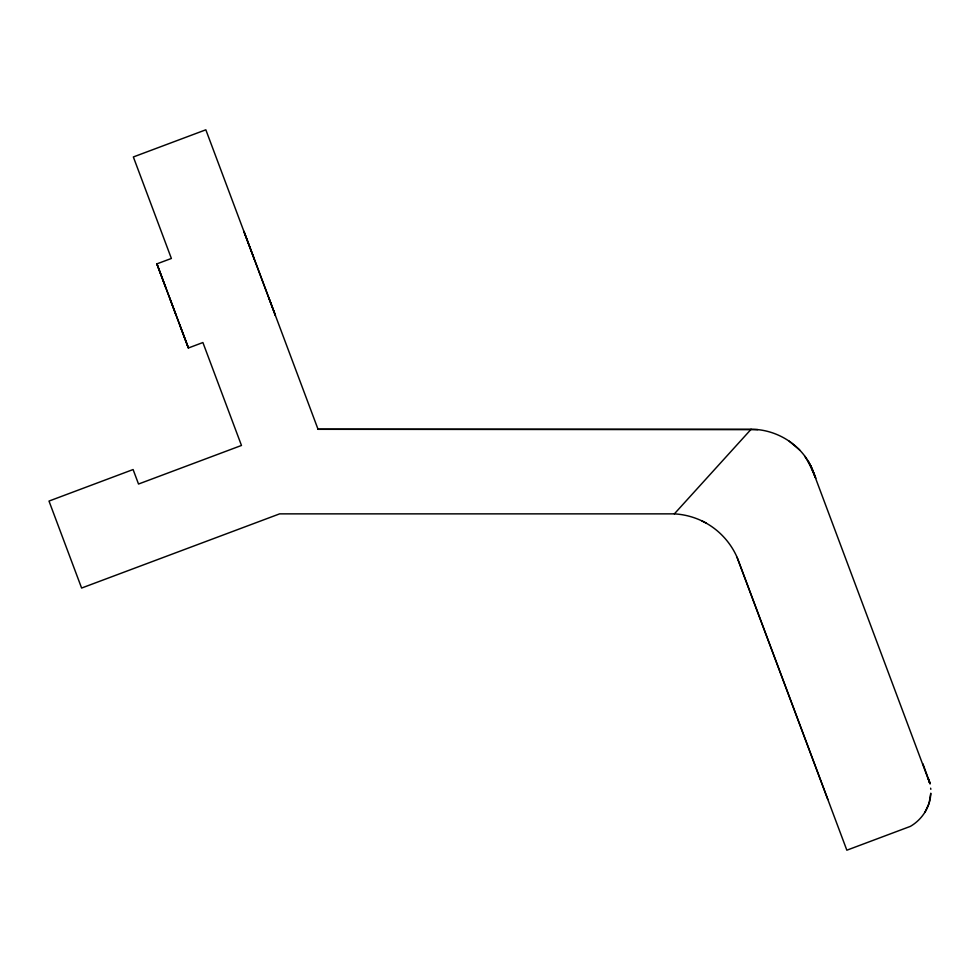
<?xml version="1.0" encoding="UTF-8"?>
<svg xmlns="http://www.w3.org/2000/svg" width="980" height="980" viewBox="0 0 980 980"><rect width="100%" height="100%" fill="white"/><g stroke="black" fill="none" stroke-linecap="round" stroke-linejoin="round"><path stroke-width="1.47" d="M924.936 812.395L929.114 803.196L930.78 793.224C930.388 806.908 922.143 819.501 910.408 826.361L846.842 850.199L737.095 557.338C730.173 541.524 717.507 528.306 701.888 520.919M179.646 324.637L188.405 347.986L202.897 342.535L241.472 445.459L138.523 484.034L133.096 469.543L49 501.074L81.61 588.049L279.631 513.863L674.363 513.863L751.096 429.289C776.846 429.216 802.155 444.969 812.065 468.893M930.841 789.317L930.633 788.177M815.875 478.216L812.249 469.334L930.069 784.024M175.641 313.98L156.886 263.877L171.378 258.463L133.353 156.959L205.837 129.801L318.047 429.289L751.096 429.289M804.788 456.264L811.17 466.578L815.311 477.138L808.316 461.605M318.047 429.289L757.846 429.632M674.363 513.863C685.522 514.488 696.462 517.685 706.225 523.112M789.28 441.221L799.643 449.943M808.414 461.801L810.852 466.296M811.048 466.639L811.501 467.717M158.368 267.871L165.608 287.201M737.095 557.338L827.831 799.447M158.148 267.258L156.886 263.877L188.405 347.986L169.614 297.846M254.322 259.21L243.861 231.28L275.38 315.376L268.667 297.442M929.922 783.13L922.915 763.8M928.121 778.23L929.885 783.155L928.526 779.076M928.673 779.786L929.848 783.155"/></g></svg>
